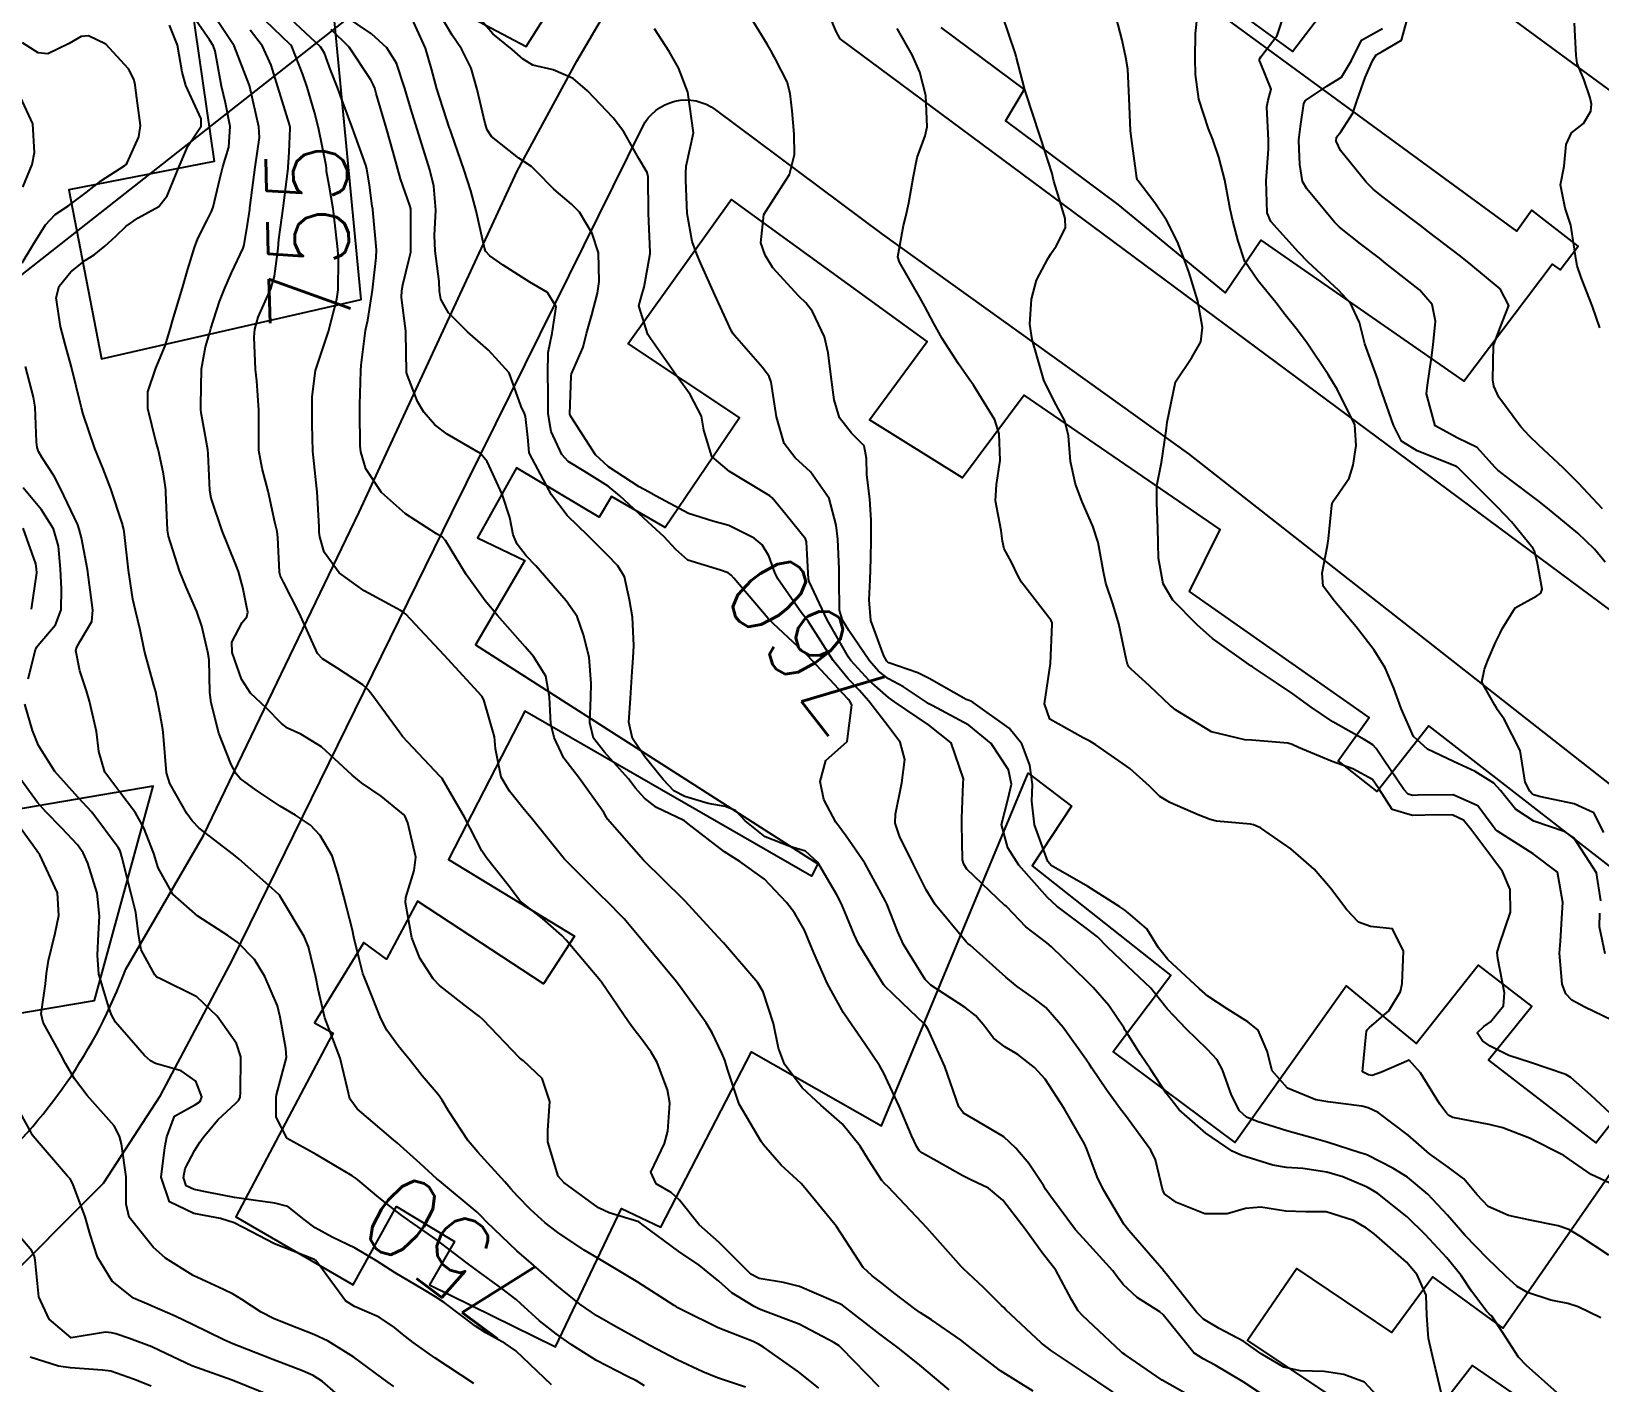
# Model space of a CAD drawing. Header units: metres. Extents: x 318500 to 325275, y 7408834 to 7428799.
# Drawn here: x 320770.1 to 320847.7, y 7409914.1 to 7409980.9 of the extents above; entities that cross this region are included whole.
import ezdxf
from ezdxf.enums import TextEntityAlignment as Align

# ---------------------------------------------------------------- set-up
doc = ezdxf.new("R2010")
doc.units = ezdxf.units.M
doc.header["$MEASUREMENT"] = 0
doc.linetypes.add('CONTINUO', pattern=[0])
for name, color, linetype in [('Cotas', 45, 'Continuous'), ('Curvas de Nivel 1m', 11, 'Continuous'), ('Curvas de Nivel 5m', 15, 'Continuous'), ('Edificações', 30, 'Continuous'), ('TEXTO', 45, 'Continuous'), ('Vias Primárias', 230, 'Continuous')]:
    doc.layers.add(name, color=color, linetype=linetype)
doc.styles.add('Style-STANDARD', font='STANDARD.shx')

msp = doc.modelspace()

# ---------------------------------------------------------------- linework, layer by layer
at = {"layer": 'Curvas de Nivel 1m', "flags": 128}
for points, elevation in [([(320809.044, 7409913.84), (320808.042, 7409914.651), (320806.319, 7409915.876), (320806.062, 7409916.026), (320805.804, 7409916.144), (320804.074, 7409916.832), (320802.308, 7409917.697), (320802.079, 7409917.823), (320802.009, 7409917.861), (320801.892, 7409917.933), (320800.097, 7409919.089), (320798.622, 7409919.982), (320798.114, 7409920.268), (320797.445, 7409920.672), (320796.133, 7409921.547), (320795.512, 7409922.019), (320794.788, 7409922.672), (320794.153, 7409923.333), (320793.816, 7409923.705), (320793.511, 7409924.05), (320792.182, 7409925.513), (320791.704, 7409926.075), (320790.731, 7409927.566), (320790.427, 7409928.088), (320790.223, 7409928.369), (320789.425, 7409929.295), (320788.787, 7409930.112), (320788.544, 7409930.415), (320788.25, 7409930.77), (320787.686, 7409931.554), (320787.377, 7409932.133), (320786.775, 7409933.661), (320786.571, 7409934.146), (320786.499, 7409934.344), (320786.309, 7409935.075), (320786.055, 7409936.153), (320785.976, 7409936.503), (320785.554, 7409938.158), (320785.25, 7409939.277), (320784.981, 7409940.164), (320784.39, 7409941.179), (320783.906, 7409941.688), (320783.157, 7409942.189), (320782.406, 7409942.621), (320781.222, 7409943.414), (320780.427, 7409944.004), (320780.227, 7409944.232), (320779.989, 7409944.682), (320779.366, 7409946.241), (320778.984, 7409947.735), (320778.932, 7409948.245), (320778.885, 7409949.865), (320778.835, 7409950.247), (320778.529, 7409951.526), (320778.29, 7409952.254), (320777.753, 7409953.463), (320777.433, 7409954.267), (320776.878, 7409955.984), (320776.825, 7409956.276), (320776.755, 7409958.14), (320776.748, 7409958.278), (320776.734, 7409958.391), (320776.628, 7409959.057), (320776.425, 7409960.071), (320776.374, 7409960.284), (320776.255, 7409960.676), (320775.855, 7409962.292), (320775.857, 7409963.118), (320776.261, 7409964.287), (320776.711, 7409965.396), (320776.984, 7409966.276), (320777.086, 7409966.635), (320777.566, 7409968.268), (320777.84, 7409969.188), (320778.166, 7409970.259), (320778.338, 7409970.706), (320778.8, 7409971.605), (320779.014, 7409972.041), (320779.083, 7409972.247), (320779.417, 7409973.651), (320779.575, 7409974.243), (320779.865, 7409975.219), (320779.934, 7409976.239), (320779.703, 7409977.416), (320779.498, 7409978.244), (320779.189, 7409979.966), (320779.085, 7409980.248), (320778.914, 7409980.53), (320777.71, 7409982.268)], 752), ([(320812.032, 7409913.905), (320810.179, 7409915.828), (320810.061, 7409915.93), (320809.799, 7409916.098), (320808.077, 7409917.008), (320806.285, 7409917.679), (320806.088, 7409917.762), (320805.85, 7409917.884), (320804.752, 7409918.556), (320804.102, 7409919.127), (320803.135, 7409919.92), (320802.12, 7409920.608), (320800.293, 7409921.958), (320800.209, 7409922.027), (320800.141, 7409922.061), (320798.68, 7409922.517), (320798.148, 7409922.764), (320796.433, 7409924.007), (320796.165, 7409924.32), (320795.654, 7409926.018), (320795.638, 7409926.579), (320795.745, 7409928.017), (320795.367, 7409929.153), (320794.443, 7409930.037), (320794.319, 7409930.117), (320794.242, 7409930.183), (320792.443, 7409932.067), (320792.272, 7409932.223), (320791.718, 7409932.636), (320790.295, 7409933.764), (320789.971, 7409934.095), (320789.309, 7409935.104), (320788.913, 7409936.111), (320788.607, 7409937.855), (320788.625, 7409938.116), (320789.04, 7409939.44), (320789.113, 7409940.109), (320788.72, 7409941.801), (320788.582, 7409942.117), (320788.507, 7409942.215), (320788.412, 7409942.305), (320787.395, 7409943.115), (320786.425, 7409943.785), (320785.968, 7409944.155), (320784.451, 7409945.568), (320783.432, 7409946.185), (320782.76, 7409946.492), (320782.465, 7409946.712), (320781.735, 7409947.474), (320780.934, 7409948.223), (320780.49, 7409948.901), (320780.03, 7409950.235), (320780.009, 7409950.743), (320780.532, 7409951.706), (320780.763, 7409952), (320780.806, 7409952.226), (320780.763, 7409952.446), (320780.552, 7409953.442), (320780.338, 7409954.232), (320780.192, 7409954.607), (320779.532, 7409956.241), (320778.992, 7409957.868), (320778.922, 7409958.247), (320778.84, 7409960.055), (320778.821, 7409960.248), (320778.659, 7409961.179), (320778.496, 7409962.081), (320778.482, 7409962.253), (320778.474, 7409962.452), (320778.515, 7409964.253), (320778.716, 7409965.347), (320778.928, 7409966.047), (320778.982, 7409966.247), (320779.4, 7409967.587), (320779.663, 7409968.241), (320779.993, 7409969.006), (320780.58, 7409970.232), (320780.628, 7409970.385), (320780.797, 7409971.392), (320780.898, 7409972.14), (320780.909, 7409972.229), (320780.923, 7409972.34), (320781.172, 7409974.225), (320781.375, 7409975.7), (320781.355, 7409976.223), (320780.907, 7409978.213), (320780.904, 7409978.23), (320780.89, 7409978.279), (320780.136, 7409980.238), (320778.936, 7409982.015)], 753), ([(320830.96, 7409913.546), (320830.039, 7409914.151), (320828.656, 7409914.976), (320828.056, 7409915.293), (320827.598, 7409915.595), (320826.088, 7409917.475), (320825.916, 7409917.613), (320824.801, 7409918.334), (320824.103, 7409918.97), (320823.817, 7409919.354), (320823.595, 7409919.648), (320822.134, 7409921.254), (320821.754, 7409921.674), (320820.52, 7409923.331), (320820.271, 7409923.689), (320820.172, 7409923.858), (320819.438, 7409924.957), (320818.804, 7409925.711), (320818.198, 7409926.267), (320816.923, 7409927.026), (320816.215, 7409927.447), (320815.983, 7409927.752), (320815.841, 7409928.139), (320815.287, 7409929.76), (320814.456, 7409931.58), (320814.338, 7409931.769), (320814.271, 7409931.844), (320813.187, 7409932.887), (320812.299, 7409933.744), (320812.252, 7409933.801), (320812.164, 7409933.94), (320811.018, 7409935.82), (320810.792, 7409936.281), (320810.346, 7409937.394), (320810.159, 7409937.832), (320809.95, 7409938.24), (320809.002, 7409939.844), (320808.388, 7409940.408), (320807.615, 7409940.639), (320806.398, 7409941.113), (320805.405, 7409941.895), (320804.925, 7409942.412), (320804.417, 7409942.61), (320803.584, 7409942.753), (320802.422, 7409943.101), (320801.88, 7409943.393), (320801.349, 7409943.946), (320800.447, 7409945.07), (320799.829, 7409945.969), (320799.66, 7409946.784), (320799.74, 7409947.971), (320799.824, 7409949.291), (320799.866, 7409949.97), (320799.907, 7409950.581), (320799.839, 7409951.971), (320799.692, 7409952.834), (320799.444, 7409953.977), (320799.108, 7409954.515), (320798.581, 7409955.056), (320797.634, 7409956), (320796.605, 7409957.011), (320795.827, 7409958.022), (320794.895, 7409959.788), (320794.748, 7409960.039), (320794.726, 7409960.114), (320794.658, 7409960.873), (320794.533, 7409961.907), (320794.485, 7409962.043), (320794.332, 7409962.388), (320793.729, 7409964.055), (320792.717, 7409965.176), (320791.67, 7409966.081), (320790.739, 7409967.033), (320790.355, 7409967.705), (320790.293, 7409968.097), (320790.273, 7409968.582), (320790.067, 7409970.101), (320790.04, 7409970.852), (320790.102, 7409972.101), (320790.005, 7409973.286), (320789.802, 7409974.105), (320789.329, 7409975.637), (320789.18, 7409976.115), (320788.875, 7409977.123), (320788.579, 7409978.125), (320788.155, 7409979.384), (320787.685, 7409980.138), (320786.92, 7409980.827), (320784.94, 7409982.17)], 758), ([(320845.866, 7409913.352), (320844.054, 7409914.957), (320843.67, 7409915.376), (320842.884, 7409916.582), (320842.341, 7409917.396), (320842.212, 7409917.519), (320842.092, 7409917.63), (320841.33, 7409918.639), (320840.822, 7409919.419), (320840.123, 7409920.282), (320839.039, 7409921.441), (320838.153, 7409922.318), (320836.697, 7409923.472), (320836.371, 7409923.676), (320836.173, 7409923.78), (320834.974, 7409924.294), (320834.18, 7409924.527), (320832.995, 7409924.709), (320832.182, 7409924.759), (320831.518, 7409924.874), (320830.187, 7409925.277), (320829.971, 7409925.347), (320829.506, 7409925.57), (320828.203, 7409926.45), (320826.881, 7409927.603), (320826.232, 7409928.428), (320825.458, 7409929.622), (320824.965, 7409930.338), (320824.268, 7409931.443), (320824.194, 7409931.566), (320824.149, 7409931.642), (320823.405, 7409932.771), (320822.626, 7409933.665), (320822.305, 7409933.977), (320820.553, 7409935.688), (320820.332, 7409935.864), (320819.291, 7409936.658), (320818.349, 7409937.644), (320818.312, 7409937.683), (320818.26, 7409937.721), (320816.377, 7409939.518), (320816.223, 7409939.752), (320816.162, 7409939.974), (320816.122, 7409941.753), (320816.131, 7409942.034), (320816.197, 7409943.752), (320816.204, 7409943.982), (320815.603, 7409945.759), (320814.473, 7409946.649), (320812.803, 7409947.795), (320812.615, 7409947.922), (320812.492, 7409948.006), (320811.535, 7409948.85), (320810.632, 7409949.828), (320810.512, 7409949.994), (320809.457, 7409951.841), (320808.568, 7409953.741), (320808.536, 7409953.851), (320808.442, 7409955.706), (320808.392, 7409955.853), (320807.427, 7409957.049), (320806.748, 7409957.878), (320806.622, 7409957.981), (320806.376, 7409958.131), (320804.639, 7409959.174), (320803.753, 7409959.919), (320803.36, 7409961.226), (320803.246, 7409961.924), (320802.686, 7409962.99), (320802.001, 7409963.94), (320800.727, 7409965.751), (320800.595, 7409965.962), (320800.148, 7409967.373), (320800.31, 7409967.967), (320800.417, 7409968.303), (320800.707, 7409969.961), (320800.713, 7409970.029), (320800.626, 7409971.963), (320800.61, 7409973.746), (320800.552, 7409973.964), (320800.147, 7409974.664), (320799.398, 7409975.982), (320798.87, 7409976.675), (320797.606, 7409978.003), (320796.896, 7409978.61), (320795.916, 7409979.041), (320794.902, 7409979.276), (320794.426, 7409979.568), (320793.887, 7409980.055), (320792.921, 7409980.822), (320791.855, 7409982.081)], 761), ([(320805.426, 7409913.889), (320804.037, 7409914.351), (320803.313, 7409914.645), (320802.05, 7409915.245), (320800.689, 7409915.951), (320800.283, 7409916.177), (320800.063, 7409916.301), (320798.988, 7409916.895), (320798.074, 7409917.424), (320797.225, 7409917.999), (320796.094, 7409918.925), (320794.816, 7409920.029), (320794.119, 7409920.642), (320792.618, 7409922.063), (320792.386, 7409922.309), (320792.145, 7409922.543), (320790.279, 7409924.089), (320790.161, 7409924.188), (320789.327, 7409924.948), (320788.188, 7409925.974), (320788.016, 7409926.123), (320786.213, 7409927.657), (320785.851, 7409928.154), (320785.736, 7409928.644), (320785.381, 7409930.159), (320784.825, 7409931.601), (320784.622, 7409932.166), (320784.291, 7409933.572), (320784.163, 7409934.172), (320783.808, 7409935.671), (320783.595, 7409936.181), (320782.442, 7409938.105), (320782.385, 7409938.199), (320782.351, 7409938.242), (320781.989, 7409938.572), (320780.377, 7409940.007), (320780.092, 7409940.233), (320778.393, 7409941.543), (320778.044, 7409941.903), (320777.793, 7409942.259), (320776.951, 7409943.743), (320776.777, 7409944.275), (320776.642, 7409946.093), (320776.621, 7409946.278), (320776.599, 7409946.416), (320776.469, 7409947.166), (320776.294, 7409948.099), (320776.253, 7409948.283), (320776.156, 7409948.614), (320775.694, 7409950.292), (320775.474, 7409951.347), (320775.252, 7409952.299), (320775.11, 7409952.866), (320774.896, 7409954.305), (320774.692, 7409956.205), (320774.675, 7409956.309), (320774.595, 7409956.619), (320774.036, 7409958.316), (320773.643, 7409959.306), (320773.242, 7409960.324), (320772.665, 7409962.013), (320772.575, 7409962.331), (320772.545, 7409962.459), (320772.082, 7409964.339), (320771.782, 7409965.415), (320771.54, 7409966.348), (320771.331, 7409967.762), (320771.47, 7409968.349), (320772.05, 7409969.051), (320772.769, 7409969.625), (320773.2, 7409969.9), (320773.737, 7409970.32), (320774.276, 7409970.826), (320774.795, 7409971.32), (320775.384, 7409971.719), (320776.396, 7409972.286), (320776.815, 7409972.818), (320777.401, 7409974.271), (320777.837, 7409975.273), (320778.499, 7409976.255), (320778.493, 7409976.628), (320777.74, 7409978.267), (320777.562, 7409978.935), (320777.33, 7409980.274), (320776.925, 7409981.255)], 751), ([(320823.605, 7409913.646), (320822.046, 7409914.705), (320820.561, 7409915.685), (320820.066, 7409916.072), (320818.309, 7409917.717), (320818.201, 7409917.828), (320818.092, 7409917.935), (320817.191, 7409918.824), (320816.203, 7409919.749), (320816.111, 7409919.842), (320814.398, 7409921.767), (320814.144, 7409922.039), (320812.488, 7409923.795), (320812.324, 7409923.95), (320812.173, 7409924.119), (320811.505, 7409925.132), (320811.1, 7409925.816), (320810.206, 7409926.92), (320809.152, 7409927.841), (320808.233, 7409928.698), (320807.359, 7409929.863), (320807.055, 7409930.665), (320806.806, 7409931.872), (320806.293, 7409933.442), (320806.029, 7409933.884), (320804.329, 7409935.863), (320804.286, 7409935.91), (320803.695, 7409936.557), (320802.437, 7409937.929), (320802.351, 7409938.019), (320800.38, 7409939.96), (320798.602, 7409941.987), (320798.528, 7409942.105), (320798.413, 7409942.318), (320797.211, 7409944.002), (320796.445, 7409945.004), (320795.953, 7409946.018), (320795.798, 7409946.692), (320795.725, 7409948.021), (320795.541, 7409949.065), (320794.944, 7409950.033), (320794.517, 7409950.502), (320793.158, 7409952.061), (320792.551, 7409952.778), (320791.598, 7409954.08), (320790.587, 7409955.767), (320790.432, 7409955.936), (320790.133, 7409956.097), (320788.604, 7409957.084), (320787.421, 7409958.138), (320786.637, 7409959.305), (320786.392, 7409960.153), (320786.363, 7409960.443), (320786.348, 7409962.153), (320786.353, 7409962.475), (320786.391, 7409964.153), (320786.415, 7409964.442), (320786.626, 7409966.151), (320786.643, 7409966.239), (320786.735, 7409966.66), (320786.977, 7409968.147), (320787.162, 7409969.757), (320787.169, 7409970.144), (320787.013, 7409971.94), (320786.985, 7409972.147), (320786.962, 7409972.298), (320786.822, 7409973.341), (320786.7, 7409974.151), (320786.65, 7409974.334), (320785.989, 7409976.159), (320785.461, 7409977.585), (320785.236, 7409978.167), (320784.899, 7409979.043), (320784.606, 7409979.874), (320784.399, 7409980.178), (320782.93, 7409981.546)], 756), ([(320836.668, 7409913.47), (320836.04, 7409914.137), (320835.023, 7409914.518), (320834.047, 7409914.669), (320832.868, 7409914.701), (320832.05, 7409914.873), (320830.937, 7409915.547), (320830.069, 7409916.157), (320828.858, 7409916.798), (320828.085, 7409917.259), (320827.739, 7409917.594), (320826.227, 7409919.49), (320826.139, 7409919.61), (320826.111, 7409919.645), (320824.383, 7409921.636), (320824.145, 7409921.957), (320823.126, 7409923.656), (320822.816, 7409924.3), (320822.31, 7409925.668), (320822.194, 7409925.923), (320821.193, 7409927.68), (320820.241, 7409929.12), (320819.723, 7409929.698), (320818.895, 7409930.349), (320818.26, 7409930.725), (320817.693, 7409931.157), (320817.256, 7409931.735), (320816.808, 7409932.272), (320816.284, 7409932.675), (320814.586, 7409933.767), (320814.304, 7409934.055), (320813.246, 7409935.786), (320812.957, 7409936.411), (320812.412, 7409937.799), (320812.352, 7409937.937), (320811.322, 7409939.816), (320810.4, 7409941.141), (320809.894, 7409941.835), (320809.299, 7409942.964), (320809.111, 7409943.843), (320809.402, 7409944.884), (320810.46, 7409945.83), (320810.681, 7409947.633), (320810.59, 7409947.829), (320810.545, 7409947.884), (320810.491, 7409947.936), (320808.712, 7409949.848), (320808.513, 7409950.059), (320806.566, 7409951.88), (320806.54, 7409951.904), (320804.851, 7409953.906), (320804.722, 7409954.059), (320804.573, 7409954.168), (320804.18, 7409954.308), (320802.579, 7409954.795), (320801.972, 7409955.327), (320801.396, 7409955.948), (320800.601, 7409956.667), (320799.203, 7409957.981), (320798.627, 7409958.448), (320797.447, 7409959.193), (320796.645, 7409959.673), (320796.34, 7409960.015), (320795.803, 7409961.165), (320795.663, 7409962.025), (320795.657, 7409963.054), (320795.644, 7409964.026), (320795.667, 7409965.074), (320795.86, 7409966.023), (320796.05, 7409967.328), (320795.63, 7409968.027), (320794.757, 7409968.54), (320793.444, 7409969.385), (320792.777, 7409969.841), (320792.57, 7409970.072), (320792.482, 7409970.376), (320792.093, 7409972.077), (320791.834, 7409973.066), (320791.512, 7409974.083), (320790.858, 7409975.941), (320790.811, 7409976.091), (320790.784, 7409976.168), (320790.159, 7409978.101), (320789.896, 7409979.101), (320789.592, 7409980.11), (320788.932, 7409981.57)], 759), ([(320848.126, 7409920.413), (320846.738, 7409921.341), (320846.145, 7409921.689), (320845.63, 7409921.873), (320844.152, 7409922.175), (320843.162, 7409922.378), (320842.162, 7409922.834), (320841.612, 7409923.408), (320840.958, 7409924.198), (320840.183, 7409924.779), (320839.268, 7409925.439), (320838.203, 7409926.349), (320836.72, 7409927.473), (320836.224, 7409927.714), (320835.918, 7409927.791), (320834.227, 7409927.997), (320833.642, 7409928.103), (320832.237, 7409928.673), (320831.484, 7409929.541), (320831.231, 7409930.517), (320830.791, 7409931.552), (320830.276, 7409931.964), (320829.294, 7409932.566), (320828.295, 7409933.238), (320827.884, 7409933.594), (320826.322, 7409935.051), (320825.85, 7409935.617), (320825.272, 7409936.558), (320824.347, 7409937.358), (320824.181, 7409937.476), (320823.945, 7409937.646), (320822.365, 7409938.651), (320820.552, 7409939.688), (320820.383, 7409939.896), (320819.715, 7409941.7), (320819.596, 7409942.877), (320819.624, 7409943.702), (320819.494, 7409944.654), (320819.087, 7409945.711), (320818.471, 7409946.482), (320816.682, 7409947.747), (320816.565, 7409947.823), (320816.491, 7409947.85), (320816.347, 7409947.896), (320814.502, 7409948.939), (320813.941, 7409949.215), (320812.509, 7409949.72), (320812.458, 7409949.75), (320812.417, 7409949.801), (320812.261, 7409950.056), (320811.631, 7409951.814), (320811.537, 7409952.833), (320811.585, 7409953.815), (320811.627, 7409954.861), (320811.634, 7409955.814), (320811.638, 7409956.781), (320811.58, 7409957.816), (320811.427, 7409959.029), (320811.408, 7409959.819), (320811.289, 7409960.453), (320810.663, 7409961.081), (320810.068, 7409961.836), (320809.803, 7409962.719), (320809.656, 7409963.84), (320809.51, 7409965.051), (320809.324, 7409965.844), (320808.742, 7409967.095), (320808.414, 7409967.522), (320808.06, 7409967.86), (320806.771, 7409969.259), (320806.392, 7409969.886), (320806.187, 7409970.491), (320806.333, 7409971.887), (320806.818, 7409972.668), (320807.597, 7409973.868), (320807.849, 7409974.861), (320807.839, 7409975.865), (320807.734, 7409977.011), (320807.634, 7409977.869), (320807.479, 7409978.454), (320806.907, 7409979.566), (320806.8, 7409979.772), (320806.741, 7409979.883), (320806.492, 7409980.311), (320805.517, 7409981.901)], 763), ([(320848.281, 7409932.043), (320846.949, 7409932.681), (320846.295, 7409933.033), (320846.003, 7409933.353), (320845.831, 7409933.831), (320845.695, 7409935.356), (320845.737, 7409935.955), (320845.817, 7409937.355), (320845.851, 7409937.861), (320845.595, 7409939.358), (320844.393, 7409940.267), (320842.626, 7409941.397), (320842.508, 7409941.495), (320842.412, 7409941.622), (320841.647, 7409942.636), (320840.428, 7409943.194), (320838.7, 7409943.174), (320838.427, 7409943.153), (320838.197, 7409943.223), (320837.997, 7409943.456), (320836.981, 7409944.943), (320836.616, 7409945.478), (320836.463, 7409945.663), (320836.035, 7409945.918), (320834.479, 7409946.8), (320833.4, 7409947.521), (320832.497, 7409948.187), (320831.694, 7409948.734), (320830.51, 7409949.518), (320830.482, 7409949.533), (320830.423, 7409949.561), (320828.53, 7409950.914), (320827.768, 7409951.598), (320826.558, 7409952.822), (320826.091, 7409953.617), (320825.854, 7409954.892), (320825.834, 7409955.621), (320825.829, 7409956.394), (320825.772, 7409957.623), (320825.777, 7409958.479), (320826.011, 7409959.62), (320826.238, 7409961.189), (320826.283, 7409961.616), (320826.7, 7409963.61), (320827.507, 7409964.814), (320827.947, 7409965.598), (320828.039, 7409966.295), (320827.799, 7409967.6), (320827.365, 7409969.01), (320827.151, 7409969.606), (320826.794, 7409970.535), (320826.257, 7409971.618), (320825.666, 7409972.475), (320824.829, 7409973.573), (320824.803, 7409973.614), (320824.794, 7409973.641), (320824.787, 7409973.684), (320824.515, 7409975.645), (320824.475, 7409976.037), (320824.409, 7409977.647), (320824.336, 7409979.08), (320824.245, 7409979.65), (320824.055, 7409980.521), (320823.759, 7409981.658)], 766), ([(320847.739, 7409937.95), (320847.515, 7409939.333), (320846.406, 7409941.065), (320845.965, 7409941.354), (320844.415, 7409941.894), (320843.509, 7409942.472), (320842.766, 7409943.395), (320842.436, 7409943.771), (320841.523, 7409944.335), (320840.451, 7409944.843), (320839.165, 7409945.443), (320838.469, 7409946.074), (320837.865, 7409947.459), (320837.502, 7409948.467), (320837.068, 7409949.472), (320836.523, 7409950.347), (320835.632, 7409951.494), (320834.559, 7409952.773), (320834.002, 7409953.516), (320833.943, 7409954.15), (320834.219, 7409955.514), (320834.259, 7409955.849), (320834.426, 7409957.512), (320834.47, 7409957.664), (320834.626, 7409957.892), (320835.291, 7409958.85), (320835.483, 7409959.498), (320835.638, 7409960.474), (320835.574, 7409961.496), (320834.696, 7409963.257), (320834.535, 7409963.512), (320834.246, 7409963.975), (320833.209, 7409965.525), (320832.736, 7409966.165), (320832.126, 7409966.922), (320831.654, 7409967.546), (320830.766, 7409968.631), (320830.13, 7409969.57), (320829.798, 7409970.572), (320829.528, 7409971.579), (320829.395, 7409972.161), (320829.141, 7409973.585), (320828.847, 7409974.721), (320828.541, 7409975.593), (320828.329, 7409976.135), (320827.855, 7409977.6), (320827.685, 7409978.819), (320827.673, 7409979.602), (320827.69, 7409980.841), (320827.761, 7409981.602)], 767), ([(320847.885, 7409941.328), (320847.385, 7409942.301), (320846.424, 7409942.748), (320844.686, 7409943.109), (320844.428, 7409943.19), (320844.317, 7409943.26), (320844.223, 7409943.373), (320843.998, 7409943.815), (320843.753, 7409945.381), (320842.952, 7409946.924), (320842.621, 7409947.398), (320842.576, 7409947.484), (320842.492, 7409947.623), (320841.848, 7409948.755), (320841.975, 7409949.408), (320842.127, 7409949.795), (320842.53, 7409950.716), (320842.756, 7409951.178), (320842.847, 7409951.395), (320843.505, 7409952.437), (320844.565, 7409953.024), (320844.768, 7409953.167), (320844.835, 7409953.367), (320844.584, 7409954.732), (320844.456, 7409955.239), (320844.386, 7409955.373), (320843.309, 7409956.69), (320842.642, 7409957.4), (320842.62, 7409957.419), (320841.799, 7409958.246), (320840.649, 7409959.395), (320840.591, 7409959.431), (320838.657, 7409960.195), (320837.876, 7409960.676), (320837.483, 7409961.468), (320836.819, 7409963.357), (320836.776, 7409963.479), (320836.704, 7409963.726), (320836.064, 7409965.49), (320835.791, 7409966.544), (320835.36, 7409967.501), (320834.76, 7409968.145), (320833.28, 7409969.525), (320832.788, 7409970.034), (320831.41, 7409971.551), (320831.231, 7409971.971), (320831.18, 7409973.555), (320831.288, 7409975.118), (320831.29, 7409975.554), (320831.218, 7409977.222), (320831.279, 7409977.554), (320831.434, 7409978.091), (320830.908, 7409979.394), (320830.856, 7409979.507), (320830.848, 7409979.561), (320830.861, 7409979.61), (320830.912, 7409979.695), (320831.724, 7409980.752), (320831.99, 7409981.544)], 768), ([(320847.688, 7409966.284), (320847.321, 7409967.341), (320846.771, 7409968.778), (320846.572, 7409969.352), (320846.512, 7409969.625), (320846.257, 7409971.356), (320845.967, 7409972.21), (320845.733, 7409973.361), (320845.921, 7409974.283), (320846.017, 7409975.358), (320846.288, 7409975.937), (320846.876, 7409976.395), (320847.234, 7409976.995), (320847.272, 7409977.344), (320847.212, 7409977.664), (320846.902, 7409978.592), (320846.572, 7409979.353), (320846.522, 7409979.748), (320846.431, 7409981.355)], 771), ([(320815.496, 7409913.755), (320814.048, 7409914.983), (320813.048, 7409915.785), (320812.071, 7409916.517), (320810.368, 7409917.826), (320810.215, 7409917.952), (320810.092, 7409918.02), (320809.779, 7409918.147), (320808.1, 7409918.864), (320807.312, 7409919.071), (320806.104, 7409919.269), (320805.692, 7409919.473), (320805.281, 7409919.892), (320804.127, 7409921.046), (320803.133, 7409921.92), (320802.158, 7409923.134), (320801.741, 7409923.514), (320801, 7409923.947), (320800.745, 7409924.528), (320801.423, 7409925.942), (320801.587, 7409926.551), (320801.675, 7409927.938), (320801.568, 7409928.602), (320801.048, 7409929.948), (320800.761, 7409930.458), (320800.262, 7409931.133), (320799.894, 7409931.594), (320799.637, 7409931.969), (320798.299, 7409933.928), (320798.252, 7409933.99), (320797.989, 7409934.308), (320796.554, 7409936.008), (320796.332, 7409936.238), (320795.384, 7409937.068), (320794.348, 7409937.88), (320794.259, 7409937.951), (320794.19, 7409938.042), (320793.684, 7409938.726), (320792.606, 7409940.067), (320792.385, 7409940.423), (320791.52, 7409942.079), (320790.429, 7409943.967), (320790.377, 7409944.038), (320790.324, 7409944.092), (320788.459, 7409946.081), (320788.426, 7409946.121), (320788.289, 7409946.296), (320786.941, 7409948.143), (320786.746, 7409948.4), (320786.495, 7409948.628), (320785.203, 7409949.463), (320784.506, 7409949.92), (320784.247, 7409950.174), (320784.045, 7409950.649), (320783.35, 7409952.188), (320782.562, 7409953.699), (320782.404, 7409954.039), (320782.372, 7409954.203), (320782.293, 7409955.912), (320782.249, 7409956.205), (320782.133, 7409956.671), (320781.817, 7409958.212), (320781.52, 7409959.334), (320781.353, 7409960.219), (320781.342, 7409960.905), (320781.345, 7409962.22), (320781.25, 7409963.663), (320781.192, 7409964.223), (320781.118, 7409965.83), (320781.151, 7409966.224), (320781.321, 7409966.806), (320781.936, 7409968.212), (320782.132, 7409968.837), (320782.301, 7409970.207), (320782.346, 7409970.647), (320782.546, 7409972.204), (320782.794, 7409974.165), (320782.797, 7409974.201), (320782.802, 7409974.229), (320782.842, 7409974.972), (320782.906, 7409976.153), (320782.899, 7409976.199), (320782.862, 7409976.336), (320782.297, 7409978.209), (320781.963, 7409979.277), (320781.534, 7409980.221), (320780.922, 7409981.015)], 754), ([(320827.171, 7409913.599), (320826.039, 7409914.236), (320824.196, 7409915.5), (320824.059, 7409915.597), (320824.007, 7409915.641), (320822.087, 7409917.44), (320821.884, 7409917.672), (320821.551, 7409918.22), (320820.768, 7409919.683), (320820.122, 7409920.523), (320819.253, 7409921.703), (320818.161, 7409923.141), (320817.447, 7409923.731), (320816.578, 7409924.148), (320816.176, 7409924.338), (320814.881, 7409925.065), (320814.187, 7409925.472), (320814.013, 7409925.598), (320813.893, 7409925.774), (320813.644, 7409926.333), (320813.022, 7409927.788), (320812.245, 7409929.46), (320812.048, 7409929.803), (320811.321, 7409930.874), (320810.666, 7409931.824), (320810.279, 7409932.4), (320809.474, 7409933.838), (320808.8, 7409935.368), (320808.608, 7409935.847), (320808.336, 7409936.495), (320807.846, 7409937.358), (320807.447, 7409937.864), (320806.367, 7409939.016), (320805.146, 7409939.899), (320804.387, 7409940.372), (320802.589, 7409941.746), (320802.41, 7409941.897), (320802.347, 7409941.931), (320801.023, 7409942.558), (320800.421, 7409943.025), (320799.979, 7409943.52), (320799.633, 7409943.972), (320798.45, 7409945.291), (320797.908, 7409945.996), (320797.726, 7409946.743), (320797.773, 7409947.997), (320797.797, 7409948.697), (320797.69, 7409949.998), (320797.417, 7409951.11), (320797.1, 7409952.004), (320796.552, 7409952.783), (320795.473, 7409954.026), (320795.05, 7409954.508), (320794.58, 7409955.004), (320794.122, 7409955.584), (320793.939, 7409956.05), (320793.759, 7409956.897), (320793.387, 7409958.058), (320792.644, 7409959.673), (320792.31, 7409960.073), (320790.659, 7409961.023), (320790.051, 7409961.486), (320789.509, 7409962.107), (320789.205, 7409962.64), (320788.697, 7409963.921), (320788.656, 7409964.078), (320788.651, 7409964.121), (320788.623, 7409966.017), (320788.616, 7409966.122), (320788.406, 7409967.784), (320788.417, 7409968.125), (320788.469, 7409968.41), (320788.773, 7409969.634), (320788.865, 7409970.032), (320788.87, 7409970.119), (320788.868, 7409972.06), (320788.872, 7409972.119), (320788.863, 7409972.172), (320788.812, 7409972.34), (320788.35, 7409973.652), (320788.223, 7409974.129), (320787.997, 7409974.978), (320787.658, 7409976.138), (320787.162, 7409977.87), (320787.085, 7409978.147), (320787.03, 7409978.287), (320786.894, 7409978.556), (320785.824, 7409980.161), (320784.923, 7409981.043)], 757), ([(320847.735, 7409917.325), (320846.619, 7409917.866), (320846.097, 7409918.027), (320845.255, 7409918.201), (320844.102, 7409918.578), (320843.605, 7409918.878), (320843.035, 7409919.386), (320842.123, 7409920.257), (320841, 7409921.417), (320840.154, 7409922.394), (320839.175, 7409923.44), (320838.178, 7409924.273), (320837.45, 7409924.728), (320836.189, 7409925.37), (320836.108, 7409925.4), (320835.829, 7409925.485), (320834.197, 7409926.008), (320833.513, 7409926.204), (320832.206, 7409926.573), (320830.74, 7409927.024), (320830.215, 7409927.254), (320829.86, 7409927.565), (320829.47, 7409928.333), (320829.014, 7409929.579), (320828.751, 7409930.078), (320828.26, 7409930.616), (320827.247, 7409931.6), (320826.285, 7409932.609), (320825.846, 7409933.169), (320825.469, 7409933.622), (320824.316, 7409934.707), (320823.331, 7409935.655), (320822.832, 7409936.159), (320822.339, 7409936.544), (320820.831, 7409937.685), (320820.356, 7409938.118), (320818.952, 7409939.711), (320818.393, 7409940.563), (320818.092, 7409941.725), (320818.423, 7409942.999), (320818.581, 7409943.718), (320818.441, 7409944.426), (320817.58, 7409945.733), (320816.473, 7409946.627), (320814.651, 7409947.605), (320814.489, 7409947.689), (320814.37, 7409947.772), (320813.243, 7409948.534), (320812.501, 7409948.929), (320811.996, 7409949.299), (320811.556, 7409949.814), (320810.532, 7409951.311), (320810.23, 7409951.833), (320810.068, 7409952.314), (320810.052, 7409953.835), (320810.062, 7409954.348), (320809.985, 7409955.836), (320809.917, 7409956.521), (320809.555, 7409957.841), (320808.64, 7409959.156), (320807.876, 7409959.862), (320807.345, 7409960.558), (320806.95, 7409961.876), (320806.696, 7409963.595), (320806.599, 7409963.882), (320806.266, 7409964.327), (320804.883, 7409965.908), (320804.814, 7409965.992), (320804.732, 7409966.124), (320803.903, 7409967.918), (320803.204, 7409969.495), (320803.014, 7409969.928), (320802.789, 7409970.559), (320802.533, 7409971.934), (320802.477, 7409973.586), (320802.469, 7409973.935), (320802.485, 7409974.285), (320802.86, 7409975.93), (320802.571, 7409977.935), (320802.103, 7409979.143), (320801.64, 7409979.949), (320800.927, 7409981.074)], 762), ([(320848.177, 7409923.989), (320847.262, 7409924.415), (320846.188, 7409925.158), (320845.902, 7409925.353), (320844.203, 7409926.207), (320842.882, 7409926.718), (320842.212, 7409926.881), (320840.414, 7409927.23), (320840.219, 7409927.332), (320840.117, 7409927.431), (320839.773, 7409927.888), (320838.808, 7409929.444), (320838.256, 7409930.072), (320836.879, 7409929.471), (320836.416, 7409929.309), (320836.248, 7409929.332), (320835.939, 7409929.485), (320836.13, 7409931.344), (320836.151, 7409931.482), (320836.182, 7409931.571), (320836.273, 7409931.666), (320837.243, 7409932.508), (320837.821, 7409933.457), (320837.913, 7409933.849), (320837.98, 7409935.455), (320837.436, 7409936.559), (320836.342, 7409936.678), (320835.741, 7409936.886), (320835.169, 7409937.498), (320834.366, 7409938.564), (320833.549, 7409939.518), (320832.395, 7409940.514), (320830.908, 7409941.553), (320830.56, 7409941.706), (320830.412, 7409941.733), (320828.719, 7409941.891), (320828.414, 7409941.962), (320827.814, 7409942.198), (320826.422, 7409942.802), (320825.919, 7409943.111), (320825.401, 7409943.625), (320824.443, 7409944.492), (320822.75, 7409945.666), (320822.463, 7409945.848), (320822.131, 7409946.007), (320820.479, 7409946.926), (320820.213, 7409947.694), (320820.51, 7409949.69), (320820.6, 7409951.628), (320820.59, 7409951.689), (320820.542, 7409951.806), (320819.077, 7409953.712), (320818.889, 7409954.031), (320818.58, 7409954.699), (320818.217, 7409955.357), (320818.135, 7409955.727), (320818.07, 7409956.256), (320817.787, 7409957.732), (320817.833, 7409958.531), (320818.019, 7409959.729), (320817.98, 7409961.047), (320817.758, 7409961.734), (320816.696, 7409963.451), (320816.487, 7409963.752), (320815.968, 7409964.501), (320815.146, 7409965.766), (320814.737, 7409966.499), (320814.301, 7409967.333), (320814.05, 7409967.781), (320813.038, 7409969.534), (320812.967, 7409969.797), (320813.248, 7409971.348), (320813.351, 7409971.792), (320813.502, 7409972.475), (320813.727, 7409973.787), (320813.922, 7409974.705), (320814.315, 7409975.778), (320814.417, 7409976.227), (320814.337, 7409977.778), (320814.041, 7409978.923), (320813.661, 7409979.789), (320812.929, 7409981.087)], 764), ([(320847.948, 7409954.694), (320847.419, 7409955.338), (320846.602, 7409956.132), (320845.093, 7409957.365), (320844.626, 7409957.742), (320843.287, 7409958.744), (320842.648, 7409959.238), (320842.499, 7409959.402), (320841.61, 7409960.367), (320840.664, 7409960.83), (320839.548, 7409961.441), (320839.117, 7409963.022), (320839.169, 7409963.445), (320839.354, 7409964.81), (320839.445, 7409965.443), (320839.561, 7409966.623), (320839.397, 7409967.444), (320838.761, 7409968.162), (320837.107, 7409969.475), (320836.784, 7409969.729), (320835.852, 7409970.436), (320834.806, 7409971.26), (320834.557, 7409971.513), (320833.19, 7409973.163), (320832.978, 7409973.529), (320832.843, 7409974.363), (320832.801, 7409975.531), (320832.801, 7409975.591), (320832.871, 7409976.248), (320833.043, 7409977.373), (320833.122, 7409977.528), (320834.176, 7409978.239), (320834.902, 7409978.688), (320835.408, 7409979.503), (320835.904, 7409980.516), (320836.934, 7409981.088)], 769), ([(320769.68, 7409973.244), (320770.144, 7409974.37), (320770.258, 7409974.95), (320770.168, 7409976.37), (320769.563, 7409977.696)], 749), ([(320769.933, 7409948.923), (320770.296, 7409950.363), (320770.363, 7409950.511), (320770.515, 7409950.694), (320771.287, 7409951.59), (320771.565, 7409952.345), (320771.586, 7409953.38), (320771.536, 7409954.345), (320771.432, 7409955.492), (320771.192, 7409956.351), (320770.604, 7409957.289), (320769.692, 7409958.374)], 749), ([(320770.097, 7409952.367), (320770.365, 7409954.17), (320770.358, 7409954.363), (320770.32, 7409954.608), (320769.694, 7409956.373)], 748), ([(320795.835, 7409914.013), (320794.055, 7409915.694), (320793.531, 7409916.048), (320792.574, 7409916.571), (320792.068, 7409916.916), (320790.513, 7409918.086), (320790.084, 7409918.363), (320789.457, 7409918.732), (320788.101, 7409919.543), (320787.171, 7409920.134), (320786.119, 7409920.773), (320784.975, 7409921.313), (320784.134, 7409921.768), (320783.591, 7409922.178), (320782.777, 7409922.822), (320782.148, 7409922.986), (320781.076, 7409923.143), (320780.15, 7409923.278), (320778.877, 7409923.518), (320778.154, 7409923.671), (320777.757, 7409923.857), (320777.618, 7409924.258), (320777.709, 7409924.715), (320778.18, 7409925.616), (320778.429, 7409926.005), (320778.592, 7409926.246), (320779.325, 7409927.117), (320780.216, 7409927.945), (320780.367, 7409928.079), (320780.426, 7409928.227), (320780.445, 7409928.45), (320780.465, 7409930.227), (320780.25, 7409930.895), (320779.282, 7409932.24), (320778.284, 7409933.198), (320776.48, 7409934.095), (320776.298, 7409934.178), (320776.198, 7409934.282), (320775.536, 7409935.516), (320775.39, 7409936.294), (320775.259, 7409937.373), (320775.034, 7409938.3), (320774.568, 7409940.116), (320774.524, 7409940.308), (320774.484, 7409940.411), (320774.383, 7409940.589), (320773.085, 7409942.323), (320772.411, 7409943.054), (320771.265, 7409944.347), (320770.449, 7409945.633), (320770.15, 7409946.365), (320769.774, 7409947.672)], 749), ([(320791.989, 7409914.07), (320790.049, 7409915.336), (320788.982, 7409916.106), (320788.463, 7409916.513), (320788.067, 7409916.845), (320787.298, 7409917.357), (320786.077, 7409917.888), (320785.637, 7409918.154), (320784.314, 7409919.96), (320784.148, 7409920.17), (320784.11, 7409920.2), (320784.056, 7409920.226), (320782.122, 7409920.976), (320780.569, 7409921.788), (320780.137, 7409922.018), (320779.45, 7409922.237), (320778.142, 7409922.486), (320776.936, 7409923.056), (320776.519, 7409924.275), (320776.704, 7409925.751), (320776.803, 7409926.271), (320777.183, 7409927.288), (320778.214, 7409927.872), (320778.441, 7409928.023), (320778.531, 7409928.247), (320778.228, 7409929.03), (320777.504, 7409929.532), (320776.236, 7409929.894), (320775.984, 7409930.03), (320775.699, 7409930.288), (320774.264, 7409931.938), (320774.056, 7409932.312), (320773.922, 7409932.667), (320773.438, 7409934.319), (320773.367, 7409935.262), (320773.422, 7409936.319), (320773.467, 7409937.185), (320773.352, 7409938.32), (320772.89, 7409939.807), (320772.655, 7409940.327), (320772.384, 7409940.721), (320771.597, 7409941.547), (320770.807, 7409942.354), (320770.407, 7409942.808), (320769.267, 7409944.377)], 748), ([(320788.027, 7409913.921), (320787.744, 7409914.124), (320786.048, 7409915.375), (320784.779, 7409916.163), (320784.063, 7409916.502), (320782.85, 7409916.97), (320782.071, 7409917.282), (320781.461, 7409917.597), (320780.505, 7409918.224), (320780.084, 7409918.496), (320779.596, 7409918.726), (320778.098, 7409919.421), (320776.74, 7409920.271), (320776.118, 7409920.813), (320774.934, 7409922.298), (320774.783, 7409922.938), (320774.792, 7409924.301), (320774.554, 7409925.935), (320774.461, 7409926.306), (320774.198, 7409926.812), (320772.863, 7409928.324), (320772.228, 7409929.139), (320771.791, 7409929.892), (320771.547, 7409930.34), (320770.682, 7409931.935), (320770.585, 7409932.355), (320770.8, 7409933.845), (320770.85, 7409934.352), (320770.948, 7409934.992), (320771.278, 7409936.346), (320771.463, 7409937.213), (320771.397, 7409938.344), (320770.523, 7409940.213), (320770.422, 7409940.359), (320770.405, 7409940.384), (320770.38, 7409940.407), (320769.559, 7409941.54)], 747), ([(320847.942, 7409935.326), (320847.667, 7409936.654), (320847.679, 7409937.33)], 767), ([(320786.011, 7409912.856), (320784.499, 7409914.165), (320784.035, 7409914.473), (320783.515, 7409914.7), (320782.046, 7409915.262), (320780.366, 7409915.915), (320780.057, 7409916.038), (320779.626, 7409916.234), (320778.067, 7409916.984), (320777.204, 7409917.396), (320776.076, 7409917.906), (320775.807, 7409918.014), (320775.148, 7409918.294), (320774.092, 7409919.129), (320773.361, 7409920.317), (320773.005, 7409921.443), (320772.755, 7409922.324), (320772.156, 7409923.954), (320772.019, 7409924.193), (320771.885, 7409924.334), (320770.189, 7409926.305), (320770.155, 7409926.361), (320770.1, 7409926.453), (320769.052, 7409928.378)], 746), ([(320776.025, 7409913.935), (320775.154, 7409914.293), (320774.036, 7409914.683), (320773.611, 7409914.739), (320772.038, 7409914.848), (320771.44, 7409914.938), (320770.045, 7409915.369)], 744)]:
    msp.add_lwpolyline(points, dxfattribs=dict(at, elevation=elevation))
at = {"layer": 'Curvas de Nivel 5m', "flags": 128}
for points, elevation in [([(320839.839, 7409913.626), (320839.405, 7409915.437), (320839.208, 7409916.304), (320839.132, 7409917.44), (320839.1, 7409918.44), (320838.652, 7409919.445), (320838.119, 7409920.071), (320836.529, 7409921.474), (320836.144, 7409921.761), (320835.499, 7409922.14), (320834.156, 7409922.564), (320833.119, 7409922.556), (320832.156, 7409922.602), (320830.92, 7409922.787), (320830.157, 7409922.725), (320829.258, 7409922.469), (320828.153, 7409922.462), (320826.737, 7409923.029), (320826.167, 7409923.439), (320826.068, 7409923.612), (320825.698, 7409925.13), (320825.478, 7409925.621), (320824.215, 7409927.324), (320823.977, 7409927.644), (320823.285, 7409928.603), (320822.555, 7409929.665), (320822.433, 7409929.849), (320822.254, 7409930.108), (320821.146, 7409931.681), (320820.285, 7409932.663), (320819.71, 7409933.118), (320818.863, 7409933.712), (320818.307, 7409934.171), (320816.538, 7409935.747), (320816.422, 7409935.84), (320816.332, 7409935.922), (320814.809, 7409937.765), (320814.361, 7409938.49), (320813.723, 7409939.78), (320813.039, 7409941.152), (320812.83, 7409941.794), (320812.847, 7409942.226), (320813.151, 7409943.789), (320813.307, 7409944.928), (320813.081, 7409945.791), (320812.472, 7409946.597), (320811.531, 7409947.814), (320811.043, 7409948.369), (320810.501, 7409948.93), (320809.767, 7409949.837), (320808.539, 7409951.751), (320808.474, 7409951.851), (320808.202, 7409952.198), (320807.024, 7409953.873), (320806.875, 7409954.178), (320806.581, 7409955.002), (320806.254, 7409955.552), (320805.859, 7409955.891), (320804.599, 7409956.505), (320803.8, 7409956.72), (320802.608, 7409957.109), (320801.006, 7409957.954), (320800.623, 7409958.17), (320800.169, 7409958.425), (320798.641, 7409959.413), (320797.996, 7409959.997), (320796.777, 7409961.901), (320796.738, 7409962.009), (320796.792, 7409963.916), (320796.823, 7409964.009), (320797.394, 7409965.33), (320797.563, 7409966.002), (320797.815, 7409966.924), (320798.107, 7409967.996), (320798.183, 7409968.571), (320798.148, 7409969.996), (320797.84, 7409970.954), (320797.22, 7409972.006), (320796.814, 7409972.407), (320795.94, 7409973.142), (320795.076, 7409974.036), (320794.833, 7409974.261), (320794.207, 7409974.681), (320792.855, 7409975.741), (320792.652, 7409976.072), (320792.541, 7409976.397), (320792.151, 7409978.077), (320791.846, 7409979.136), (320791.375, 7409980.085), (320790.92, 7409980.764), (320790.118, 7409982.102)], 760), ([(320819.654, 7409913.696), (320818.045, 7409914.707), (320816.693, 7409915.741), (320816.067, 7409916.231), (320814.631, 7409917.215), (320814.087, 7409917.57), (320813.804, 7409917.774), (320812.825, 7409918.516), (320812.103, 7409919.078), (320811.695, 7409919.395), (320811.25, 7409919.813), (320810.135, 7409921.509), (320809.932, 7409921.832), (320808.888, 7409923.114), (320808.28, 7409923.849), (320808.171, 7409923.963), (320807.185, 7409924.87), (320806.313, 7409925.878), (320806.192, 7409926.044), (320805.104, 7409927.897), (320804.539, 7409929.613), (320804.449, 7409929.907), (320804.402, 7409930.058), (320804.255, 7409930.419), (320803.773, 7409931.423), (320803.474, 7409931.918), (320802.295, 7409933.567), (320802.009, 7409933.934), (320800.33, 7409935.96), (320799.429, 7409937.062), (320798.491, 7409937.988), (320798.352, 7409938.121), (320796.471, 7409940.009), (320796.382, 7409940.111), (320794.836, 7409942.034), (320794.646, 7409942.27), (320794.415, 7409942.55), (320793.743, 7409943.37), (320793.34, 7409944.056), (320793.055, 7409945.457), (320793.007, 7409946.062), (320792.487, 7409947.889), (320792.375, 7409948.071), (320790.51, 7409950.09), (320788.624, 7409952.119), (320788.541, 7409952.194), (320788.364, 7409952.301), (320786.557, 7409953.28), (320785.319, 7409954.163), (320784.58, 7409955.193), (320784.369, 7409955.954), (320784.341, 7409956.174), (320784.327, 7409956.441), (320784.233, 7409958.176), (320784.185, 7409958.618), (320784.017, 7409960.179), (320783.988, 7409961.505), (320783.99, 7409962.18), (320783.984, 7409962.877), (320784.152, 7409964.178), (320784.726, 7409965.899), (320784.791, 7409966.108), (320784.81, 7409966.169), (320785.206, 7409967.705), (320785.272, 7409968.165), (320785.288, 7409969.649), (320785.262, 7409970.165), (320785.067, 7409971.906), (320785.027, 7409972.168), (320784.821, 7409973.319), (320784.696, 7409974.039), (320784.691, 7409974.172), (320784.687, 7409974.317), (320784.306, 7409976.178), (320784.106, 7409976.946), (320783.734, 7409978.187), (320783.525, 7409978.819), (320782.981, 7409980.199), (320782.911, 7409980.29), (320781.65, 7409981.498)], 755), ([(320848.221, 7409927.42), (320847.235, 7409928.335), (320846.248, 7409929.211), (320846.006, 7409929.352), (320844.256, 7409929.953), (320843.177, 7409930.304), (320842.264, 7409930.764), (320841.881, 7409931.021), (320841.624, 7409931.41), (320841.95, 7409931.73), (320842.279, 7409931.969), (320842.927, 7409932.754), (320842.97, 7409933.39), (320842.634, 7409935.086), (320842.607, 7409935.396), (320842.722, 7409935.782), (320843.259, 7409937.386), (320843.247, 7409938.507), (320842.878, 7409939.393), (320842.389, 7409940.033), (320841.36, 7409941.416), (320840.934, 7409941.942), (320840.418, 7409942.187), (320839.648, 7409942.207), (320838.417, 7409942.168), (320837.413, 7409942.458), (320836.775, 7409943.475), (320836.437, 7409943.945), (320835.463, 7409944.477), (320834.45, 7409944.83), (320832.772, 7409945.527), (320832.462, 7409945.671), (320832.256, 7409945.74), (320830.465, 7409945.884), (320830.126, 7409945.904), (320828.471, 7409946.301), (320826.701, 7409947.394), (320826.489, 7409947.566), (320826.437, 7409947.611), (320825.43, 7409948.557), (320824.508, 7409949.403), (320824.388, 7409949.521), (320824.314, 7409949.643), (320824.25, 7409949.908), (320823.9, 7409951.65), (320823.617, 7409952.592), (320823.25, 7409953.66), (320823.127, 7409954.213), (320822.872, 7409955.666), (320822.602, 7409956.481), (320822.073, 7409957.675), (320821.755, 7409958.557), (320821.504, 7409959.681), (320821.397, 7409960.949), (320821.217, 7409961.685), (320820.685, 7409962.663), (320820.189, 7409963.698), (320819.858, 7409964.844), (320819.6, 7409965.707), (320819.491, 7409966.462), (320819.58, 7409967.708), (320819.822, 7409968.647), (320820.385, 7409969.696), (320820.536, 7409969.941), (320820.789, 7409970.319), (320821.257, 7409971.232), (320821.243, 7409971.686), (320820.824, 7409973.06), (320820.671, 7409973.534), (320820.646, 7409973.693), (320820.601, 7409973.926), (320820.016, 7409975.703), (320819.593, 7409976.996), (320819.355, 7409977.713), (320819.241, 7409978.063), (320818.906, 7409979.328), (320818.832, 7409979.644), (320818.808, 7409979.722), (320818.756, 7409979.879), (320818.141, 7409981.732)], 765), ([(320847.818, 7409957.332), (320846.639, 7409958.6), (320845.876, 7409959.358), (320844.661, 7409960.48), (320844.211, 7409960.922), (320843.778, 7409961.383), (320842.692, 7409962.862), (320842.448, 7409963.404), (320842.395, 7409963.714), (320842.423, 7409965.405), (320842.739, 7409966.257), (320843.181, 7409967.394), (320842.762, 7409968.211), (320841.307, 7409969.422), (320840.786, 7409969.824), (320839.209, 7409971.041), (320838.809, 7409971.353), (320838.679, 7409971.452), (320837.611, 7409972.261), (320836.824, 7409972.857), (320836.478, 7409973.137), (320836.125, 7409973.491), (320834.853, 7409975.058), (320834.649, 7409975.512), (320834.666, 7409975.709), (320834.867, 7409975.988), (320835.475, 7409976.907), (320835.665, 7409977.498), (320836.077, 7409978.668), (320836.445, 7409979.487), (320836.618, 7409979.781), (320836.917, 7409979.954), (320837.877, 7409980.515), (320838.139, 7409981.462)], 770), ([(320769.645, 7409969.498), (320770.164, 7409970.369), (320770.795, 7409971.374), (320771.27, 7409971.886), (320771.945, 7409972.343), (320772.816, 7409972.973), (320773.575, 7409973.57), (320774.719, 7409974.311), (320774.781, 7409974.36), (320774.832, 7409974.446), (320775.416, 7409975.737), (320775.493, 7409976.301), (320775.288, 7409977.9), (320775.235, 7409978.305), (320775.174, 7409978.587), (320774.898, 7409979.097), (320773.788, 7409980.321), (320772.916, 7409980.73), (320772.553, 7409980.698), (320771.975, 7409980.344), (320770.905, 7409979.836), (320770.432, 7409979.894), (320769.655, 7409980.379)], 750), ([(320800.427, 7409913.954), (320800.034, 7409914.199), (320799.587, 7409914.416), (320798.048, 7409915.203), (320796.801, 7409916.003), (320796.065, 7409916.527), (320795.228, 7409917.179), (320794.294, 7409918.037), (320794.083, 7409918.228), (320793.369, 7409918.772), (320792.104, 7409919.694), (320791.594, 7409920.075), (320790.127, 7409921.196), (320788.822, 7409922.11), (320788.417, 7409922.39), (320788.145, 7409922.591), (320787.29, 7409923.272), (320786.242, 7409924.149), (320786.161, 7409924.211), (320785.969, 7409924.346), (320784.178, 7409925.392), (320782.755, 7409926.192), (320782.206, 7409927.248), (320782.201, 7409928.2), (320782.222, 7409928.355), (320782.725, 7409930.193), (320782.693, 7409930.64), (320782.413, 7409932.198), (320782.278, 7409932.757), (320781.648, 7409934.21), (320781.133, 7409935.042), (320780.317, 7409935.886), (320779.819, 7409936.235), (320778.334, 7409937.186), (320777.093, 7409938.269), (320776.37, 7409939.585), (320776.152, 7409940.283), (320775.659, 7409941.557), (320775.247, 7409942.297), (320774.416, 7409943.389), (320773.736, 7409944.317), (320773.428, 7409945.338), (320773.317, 7409946.321), (320772.974, 7409947.826), (320772.823, 7409948.327), (320772.495, 7409949.32), (320772.299, 7409950.333), (320772.346, 7409950.499), (320772.517, 7409950.786), (320773.089, 7409951.767), (320773.139, 7409952.324), (320772.924, 7409953.959), (320772.87, 7409954.327), (320772.583, 7409955.894), (320772.469, 7409956.332), (320772.391, 7409956.535), (320771.542, 7409958.346), (320771.232, 7409958.957), (320770.635, 7409959.861), (320770.446, 7409960.171), (320770.381, 7409960.364), (320770.354, 7409960.655), (320770.278, 7409962.366), (320770.196, 7409962.849), (320769.807, 7409964.373)], 750), ([(320782.018, 7409913.431), (320780.03, 7409914.23), (320778.04, 7409914.945), (320776.783, 7409915.535), (320776.054, 7409915.885), (320774.959, 7409916.297), (320774.278, 7409916.523), (320774.063, 7409916.584), (320773.761, 7409916.615), (320772.06, 7409916.33), (320770.985, 7409917.262), (320770.462, 7409918.354), (320770.288, 7409920.177), (320770.259, 7409920.358), (320770.114, 7409920.627), (320768.644, 7409922.382)], 745)]:
    msp.add_lwpolyline(points, dxfattribs=dict(at, elevation=elevation))
at = {"layer": 'Edificações'}
for points in [[(320791.938, 7410004.803), (320779.162, 7410013.824), (320774.095, 7410006.49), (320782.393, 7410000), (320774.61, 7409991.724), (320781.069, 7409985.236), (320777.618, 7409985.016), (320779.148, 7409974.51), (320771.952, 7409973.116), (320773.568, 7409964.752), (320786.417, 7409967.686), (320785.021, 7409982.155), (320786.71, 7409984.374), (320794.567, 7409980.194), (320799.339, 7409987.747), (320789.867, 7409994.714), (320791.336, 7409997.451), (320788.472, 7410000), (320791.938, 7410004.803)], [(320761.328, 7409951.853), (320748.585, 7409949.479), (320749.108, 7409946.582), (320746.588, 7409946.06), (320747.155, 7409938.301), (320745.016, 7409937.873), (320747.674, 7409919.978), (320748.91, 7409914.612), (320758.42, 7409916.417), (320757.992, 7409919.978), (320762.421, 7409921.035), (320761.327, 7409931.008), (320773.222, 7409933.016), (320776.126, 7409943.623), (320763.383, 7409941.438), (320761.328, 7409951.853)]]:
    msp.add_lwpolyline(points, close=True, dxfattribs=at)
for points in [[(320840.13, 7409983.949), (320848.876, 7409977.505), (320851.025, 7409980.245), (320842.28, 7409986.764)], [(320828.859, 7409982.612), (320832.482, 7409979.952), (320836.775, 7409985.58)], [(320815.082, 7409981.137), (320819.214, 7409978.07), (320818.289, 7409976.519), (320823.837, 7409972.39), (320829.148, 7409968.025), (320830.919, 7409970.62), (320840.962, 7409963.647), (320845.329, 7409969.428), (320845.726, 7409969.15), (320846.614, 7409970.332), (320844.321, 7409972.106), (320843.582, 7409971.071), (320828.415, 7409982.169)], [(320860.674, 7409929.955), (320839.228, 7409946.609), (320836.678, 7409943.346), (320834.739, 7409944.876), (320836.269, 7409947.017), (320827.382, 7409953.246), (320828.912, 7409956.306), (320819.212, 7409962.951), (320816.151, 7409958.872), (320811.56, 7409961.728), (320814.416, 7409965.603), (320804.724, 7409972.639), (320799.622, 7409965.501), (320805.132, 7409961.83), (320801.446, 7409956.412), (320798.794, 7409957.942), (320798.182, 7409956.922), (320794.1, 7409959.369), (320792.162, 7409955.902), (320794.508, 7409954.78), (320792.06, 7409950.599), (320808.998, 7409939.778), (320808.692, 7409939.166), (320794.51, 7409947.325), (320790.735, 7409939.982), (320796.958, 7409936.19), (320795.428, 7409933.844), (320789.204, 7409937.923), (320787.673, 7409935.068), (320786.551, 7409935.884), (320784.102, 7409931.907), (320785.021, 7409931.397), (320784.799, 7409930.984), (320780.208, 7409922.316), (320786.023, 7409918.95), (320788.166, 7409922.826), (320791.023, 7409921.092), (320789.798, 7409918.95), (320796.022, 7409915.891), (320799.287, 7409922.724), (320801.237, 7409921.804), (320805.727, 7409930.472), (320812.157, 7409926.809), (320819.409, 7409944.26), (320821.552, 7409942.628), (320819.613, 7409939.671), (320826.461, 7409934.254), (320823.604, 7409930.48), (320829.624, 7409925.993), (320835.133, 7409933.744), (320838.602, 7409930.888), (320841.663, 7409934.764), (320844.316, 7409932.724), (320842.174, 7409930.072), (320847.494, 7409925.982), (320850.35, 7409929.654)], [(320848.208, 7409924.453), (320842.902, 7409916.804), (320839.433, 7409919.354), (320837.393, 7409916.6), (320832.699, 7409919.762), (320830.25, 7409916.192), (320838.209, 7409910.889), (320841.372, 7409914.969), (320850.46, 7409908.729)]]:
    msp.add_lwpolyline(points, dxfattribs=at)
at = {"layer": 'TEXTO', "linetype": 'CONTINUO'}
msp.add_polyline3d([(320700.584, 7409914.652, 0), (320857.197, 7410037.777, 0)], dxfattribs=at)
at = {"layer": 'Vias Primárias'}
msp.add_lwpolyline([(320810.086, 7409980.579), (320847.709, 7409952.684), (320878.393, 7409929.872, 0.340144), (320882.115, 7409929.934), (320900.486, 7409953.92), (320913.751, 7409971.484), (320916.424, 7409974.853, 0.390072), (320916.075, 7409979.616), (320893.287, 7409996.013), (320864.206, 7410017.533), (320846.632, 7410029.867, 0.409326), (320842.447, 7410029.17), (320825.933, 7410007.777), (320810.346, 7409986.145, 0.297243)], format="xyb", close=True, dxfattribs=at)
for points in [[(320732.466, 7409989.52), (320734.096, 7409979.363), (320736.008, 7409967.089), (320737.919, 7409956.132), (320739.78, 7409944.037), (320741.486, 7409932.742), (320742.985, 7409921.292), (320744.999, 7409910.485, 0.356699), (320749.765, 7409908.134), (320767.658, 7409924.265, 0.124757), (320774.765, 7409934.564), (320778.62, 7409941.183), (320786.318, 7409957.161), (320794.124, 7409974.034), (320797.082, 7409979.471), (320802.306, 7409988.396)], [(320768.236, 7409918.552), (320773.662, 7409923.982), (320776.478, 7409928.313), (320780.052, 7409935.025), (320790.891, 7409957.136), (320800.322, 7409976.217, -0.471449), (320803.941, 7409977.067), (320812.184, 7409970.915), (320827.337, 7409960.049), (320855.797, 7409937.735), (320880.526, 7409919.054), (320898.337, 7409906.218)]]:
    msp.add_lwpolyline(points, format="xyb", dxfattribs=at)

# ---------------------------------------------------------------- texts
at = {"layer": 'Cotas', "style": 'Style-STANDARD'}
for s, rotation, p in [('755', 91.45442, (320783.796, 7409970.778, 755)), ('760', 127.88119, (320808.522, 7409950.639, 760)), ('750', 143.35243, (320790.967, 7409920.402, 750))]:
    msp.add_text(s, height=4, rotation=rotation, dxfattribs=at).set_placement(p, align=Align.MIDDLE_CENTER)

doc.saveas('drawing.dxf')
